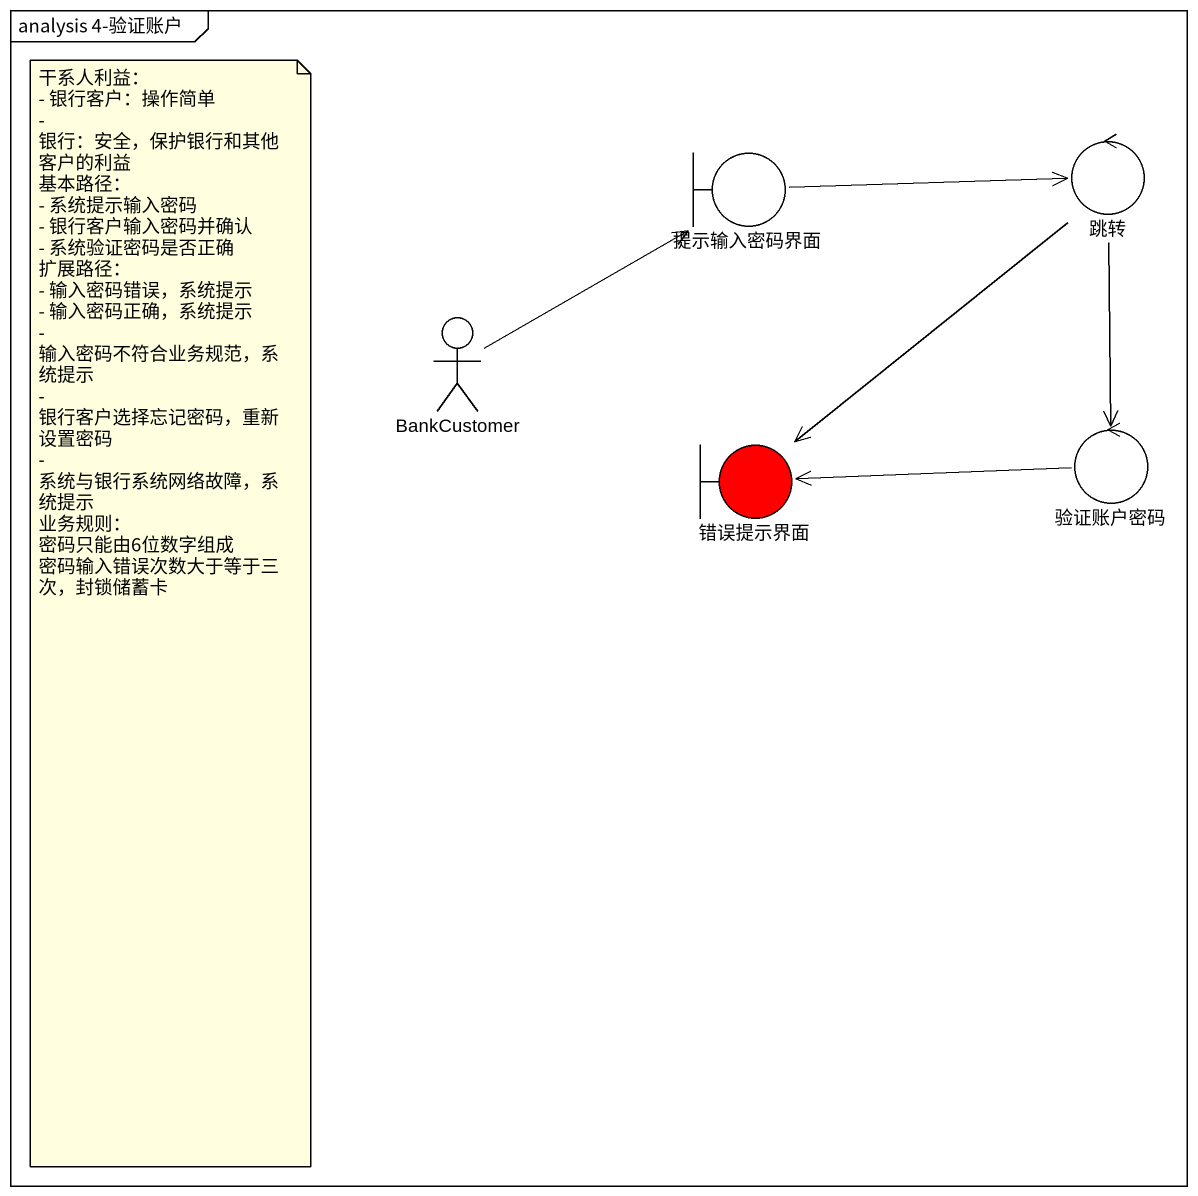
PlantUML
@startuml
mainframe analysis 4-验证账户
boundary 提示输入密码界面
control 跳转
actor BankCustomer
boundary 错误提示界面 #FF0000
control 验证账户密码
提示输入密码界面 -right-> 跳转
跳转 --> 错误提示界面
跳转 --> 验证账户密码
BankCustomer -up-> 提示输入密码界面
验证账户密码 -left-> 错误提示界面
note as N1
  干系人利益：
  - 银行客户：操作简单
  - 银行：安全，保护银行和其他客户的利益
  基本路径：
  - 系统提示输入密码
  - 银行客户输入密码并确认
  - 系统验证密码是否正确
  扩展路径：
  - 输入密码错误，系统提示
  - 输入密码正确，系统提示
  - 输入密码不符合业务规范，系统提示
  - 银行客户选择忘记密码，重新设置密码
  - 系统与银行系统网络故障，系统提示
  业务规则：
  密码只能由6位数字组成
  密码输入错误次数大于等于三次，封锁储蓄卡
end note
@enduml
